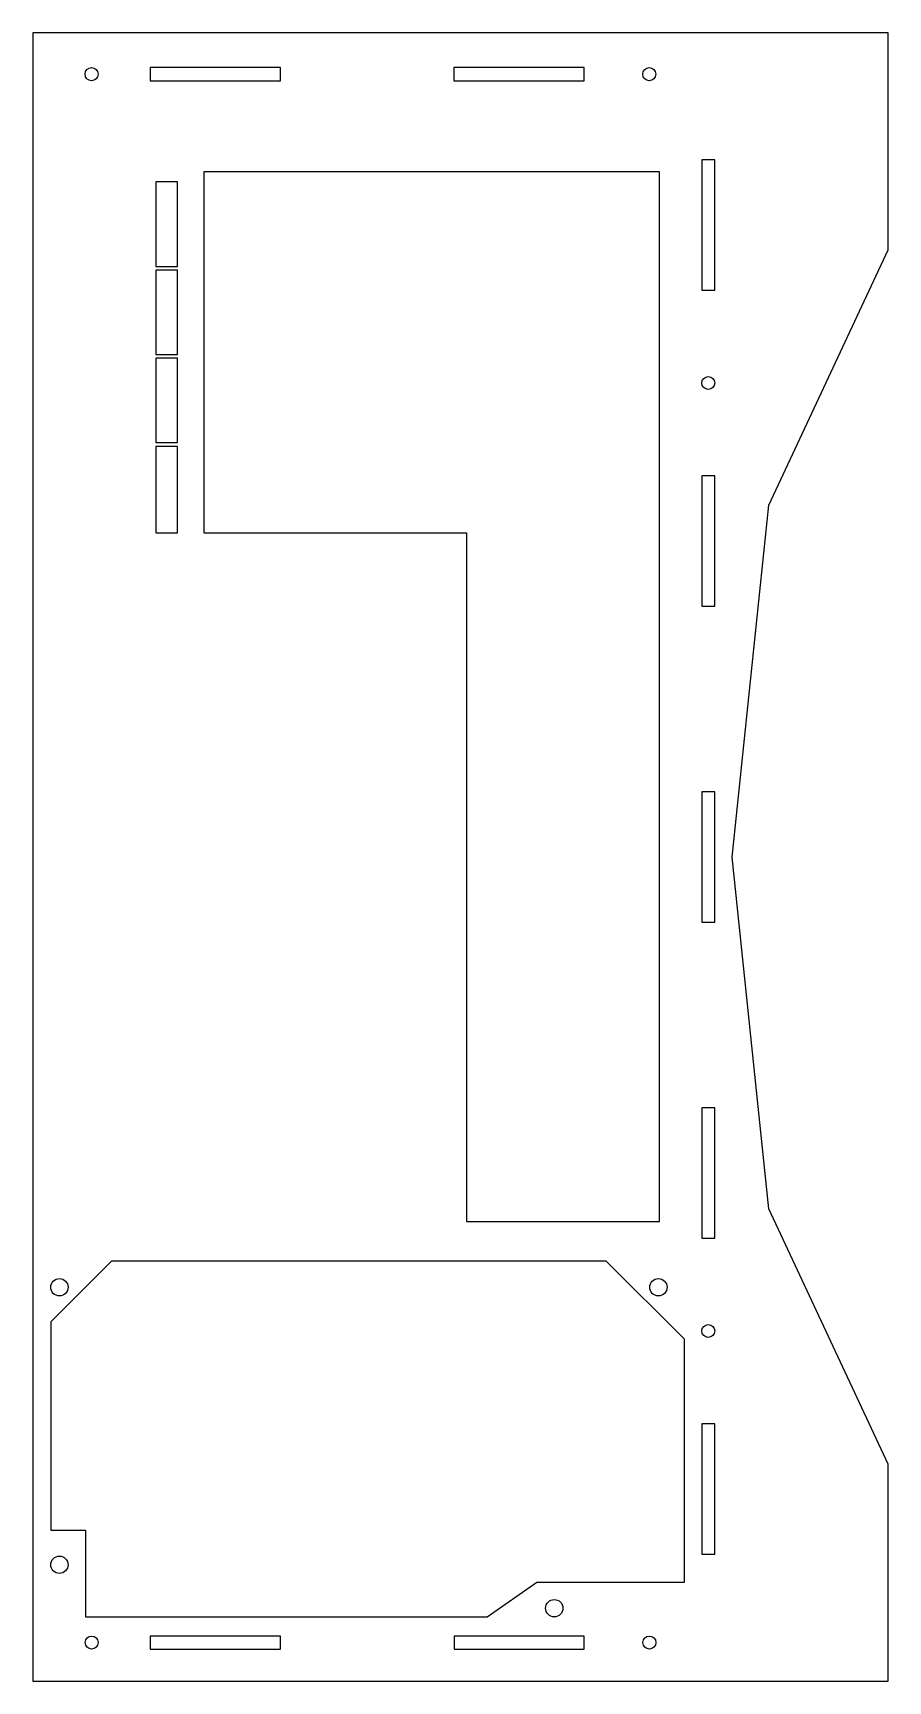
# Model space of a CAD drawing. Header units: millimetres. Extents: x -197 to 0, y 0 to 380.
import ezdxf

# ---------------------------------------------------------------- set-up
doc = ezdxf.new("R2010")
doc.units = ezdxf.units.MM

msp = doc.modelspace()

# ---------------------------------------------------------------- linework, layer by layer
at = {"color": 7, "linetype": 'Continuous', "lineweight": 25}
for p, q in [((-197, 380), (-197, 0)), ((0, 380), (-197, 380)), ((0, 330), (0, 380)), ((-140, 372), (-170, 372)), ((-170, 372), (-170, 369)), ((-170, 369), (-140, 369)), ((-140, 369), (-140, 372)), ((-70, 372), (-100, 372)), ((-100, 372), (-100, 369)), ((-100, 369), (-70, 369)), ((-70, 369), (-70, 372)), ((-39.9, 350.71), (-42.9, 350.71)), ((-42.9, 350.71), (-42.9, 320.71)), ((-39.9, 320.71), (-39.9, 350.71)), ((-52.66, 347.98), (-157.66, 347.98)), ((-157.66, 347.98), (-157.66, 264.71)), ((-52.66, 105.96), (-52.66, 347.98)), ((-163.73, 345.64), (-168.73, 345.64)), ((-168.73, 345.64), (-168.73, 326.19)), ((-163.73, 326.19), (-163.73, 345.64)), ((-27.47, 271.09), (0, 330)), ((-168.73, 326.19), (-163.73, 326.19)), ((-163.73, 325.32), (-168.73, 325.32)), ((-168.73, 325.32), (-168.73, 305.87)), ((-163.73, 305.87), (-163.73, 325.32)), ((-42.9, 320.71), (-39.9, 320.71)), ((-168.73, 305.87), (-163.73, 305.87)), ((-163.73, 305), (-168.73, 305)), ((-168.73, 305), (-168.73, 285.55)), ((-163.73, 285.55), (-163.73, 305)), ((-168.73, 285.55), (-163.73, 285.55)), ((-163.73, 284.68), (-168.73, 284.68)), ((-168.73, 284.68), (-168.73, 264.71)), ((-163.73, 264.71), (-163.73, 284.68)), ((-39.9, 277.86), (-42.9, 277.86)), ((-42.9, 277.86), (-42.9, 247.86)), ((-39.9, 247.86), (-39.9, 277.86)), ((-35.9, 190), (-27.47, 271.09)), ((-168.73, 264.71), (-163.73, 264.71)), ((-157.66, 264.71), (-97.11, 264.71)), ((-97.11, 264.71), (-97.11, 105.96)), ((-42.9, 247.86), (-39.9, 247.86)), ((-39.9, 205), (-42.9, 205)), ((-42.9, 205), (-42.9, 175)), ((-39.9, 175), (-39.9, 205)), ((-27.47, 108.91), (-35.9, 190)), ((-42.9, 175), (-39.9, 175)), ((-39.9, 132.14), (-42.9, 132.14)), ((-42.9, 132.14), (-42.9, 102.14)), ((-39.9, 102.14), (-39.9, 132.14)), ((0, 50), (-27.47, 108.91)), ((-97.11, 105.96), (-52.66, 105.96)), ((-42.9, 102.14), (-39.9, 102.14)), ((-178.9, 96.8), (-192.9, 82.8)), ((-64.9, 96.8), (-178.9, 96.8)), ((-46.9, 78.8), (-64.9, 96.8)), ((-192.9, 82.8), (-192.9, 34.8)), ((-46.9, 22.8), (-46.9, 78.8)), ((-39.9, 59.29), (-42.9, 59.29)), ((-42.9, 59.29), (-42.9, 29.29)), ((-39.9, 29.29), (-39.9, 59.29)), ((0, 0), (0, 50)), ((-192.9, 34.8), (-184.9, 34.8)), ((-184.9, 34.8), (-184.9, 14.8)), ((-42.9, 29.29), (-39.9, 29.29)), ((-92.32, 14.8), (-80.9, 22.8)), ((-80.9, 22.8), (-46.9, 22.8)), ((-184.9, 14.8), (-92.32, 14.8)), ((-139.98, 10.38), (-169.98, 10.38)), ((-169.98, 10.38), (-169.98, 7.38)), ((-139.98, 7.38), (-139.98, 10.38)), ((-69.98, 10.38), (-99.98, 10.38)), ((-99.98, 10.38), (-99.98, 7.38)), ((-69.98, 7.38), (-69.98, 10.38)), ((-169.98, 7.38), (-139.98, 7.38)), ((-99.98, 7.38), (-69.98, 7.38)), ((-197, 0), (0, 0))]:
    msp.add_line(p, q, dxfattribs=at)
for centre, radius in [((-183.5, 370.5), 1.5), ((-55, 370.5), 1.5), ((-41.4, 299.29), 1.5), ((-190.9, 90.8), 2), ((-52.9, 90.8), 2), ((-41.4, 80.71), 1.5), ((-190.9, 26.8), 2), ((-76.9, 16.8), 2), ((-183.48, 8.88), 1.5), ((-54.98, 8.88), 1.5)]:
    msp.add_circle(centre, radius, dxfattribs=at)

doc.saveas('drawing.dxf')
